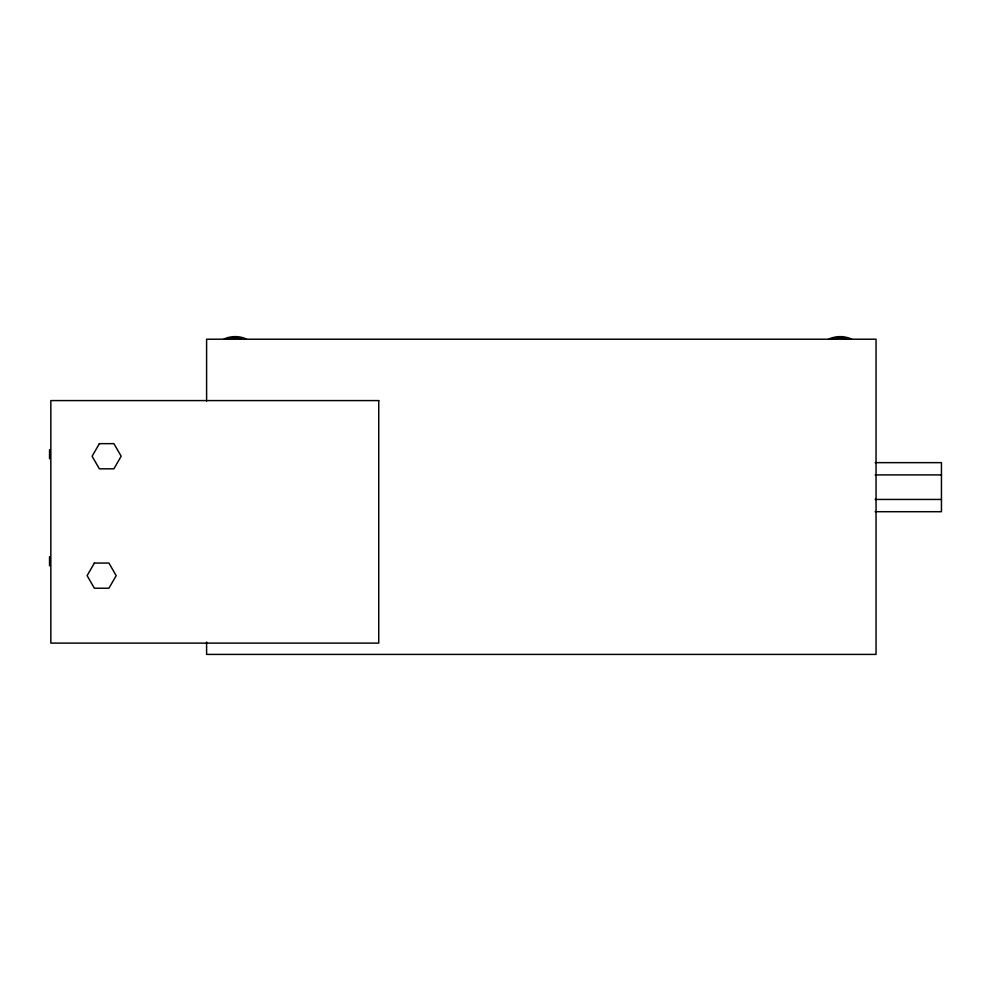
<?xml version="1.0" encoding="UTF-8"?>
<svg xmlns="http://www.w3.org/2000/svg" width="991" height="991" viewBox="0 0 991 991"><rect width="100%" height="100%" fill="white"/><g stroke="black" fill="none" stroke-linecap="round" stroke-linejoin="round"><path stroke-width="1.49" d="M875.14 462.648L941.45 462.648L941.45 511.703L875.14 511.703M875.14 474.912L941.45 474.912M875.14 499.439L941.45 499.439M206.599 401.008L206.599 339.207L876.044 339.207L876.044 654.407L206.599 654.407L206.599 642.044M49.55 449.679L49.55 458.771M49.55 556.719L49.55 565.811M829.108 338.959A27.253 27.253 0 0 1 851.281 338.959M831.808 338.625A27.253 27.253 0 0 1 845.905 338.625M224.139 338.959A27.253 27.253 0 0 1 246.313 338.959M226.84 338.625A27.253 27.253 0 0 1 240.949 338.625M99.373 443.658L92.101 456.244L99.373 468.83L113.903 468.83L121.175 456.244L113.903 443.658L99.373 443.658M94.38 563.061L87.121 575.647L94.38 588.233L108.911 588.233L116.182 575.647L108.911 563.061L94.38 563.061M378.748 400.587L50.838 400.587L50.838 643.109L378.748 643.109L378.748 400.587"/></g></svg>
